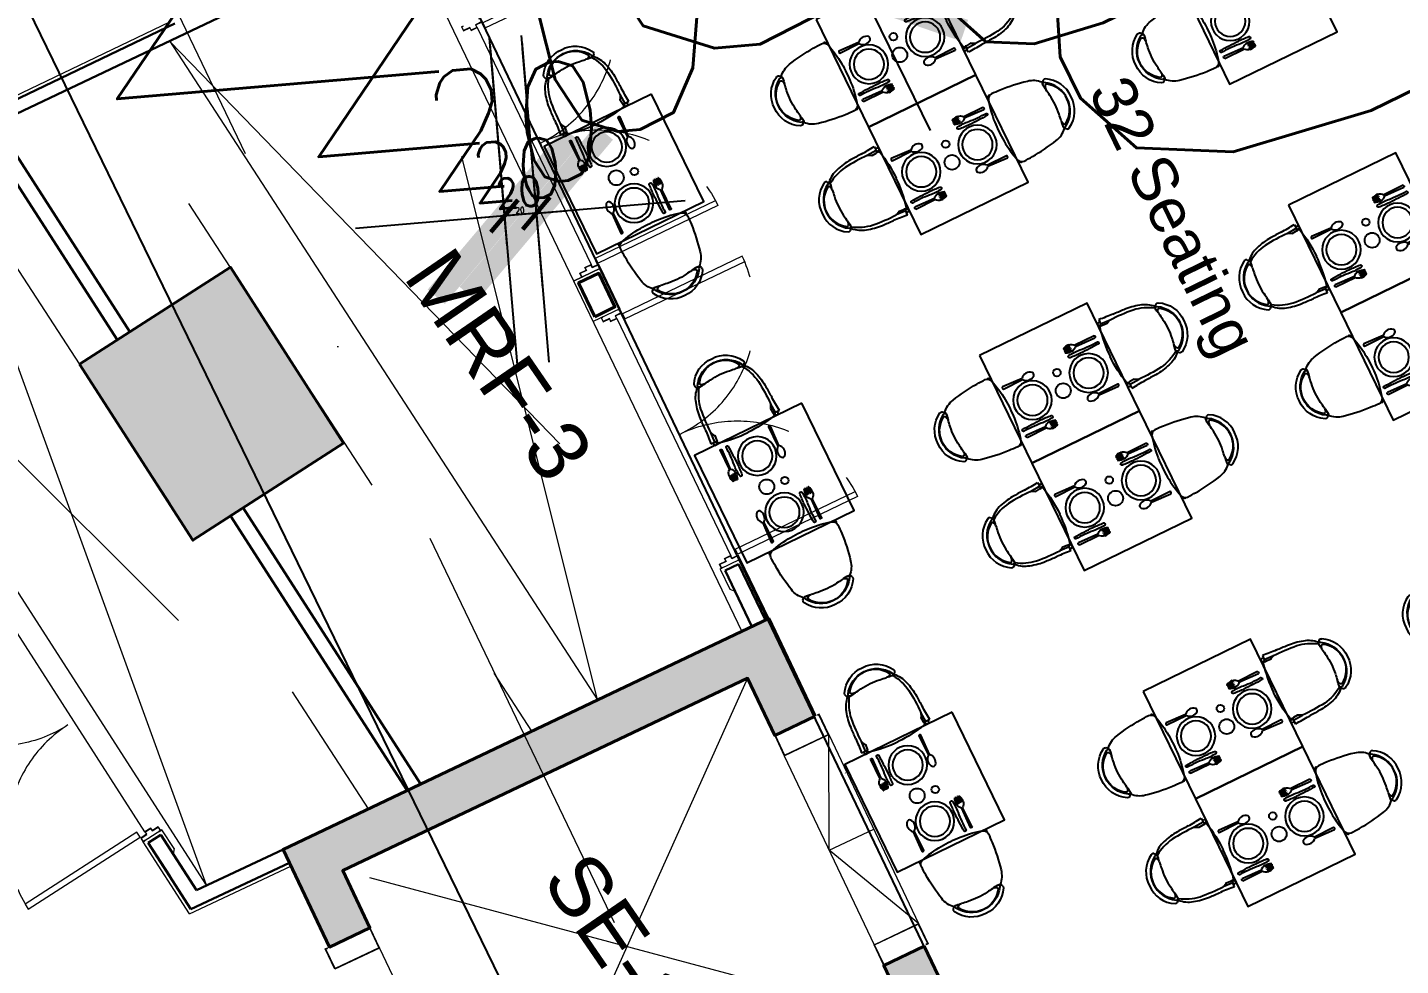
# Model space of a CAD drawing. Header units: millimetres. Extents: x 32582 to 41721, y -247935 to -234947.
# Drawn here: x 34113 to 35033, y -238304 to -237676 of the extents above; entities that cross this region are included whole.
import ezdxf

# ---------------------------------------------------------------- set-up
doc = ezdxf.new("R2010")
doc.units = ezdxf.units.MM
doc.header["$LTSCALE"] = 300
doc.header["$MEASUREMENT"] = 0
for name, pattern in [('DASHDOT', [1, 0.5, -0.25, 0, -0.25]), ('DGN Style 2', [4.165224, 2.499135, -1.66609]), ('DGN Style 4', [1.902655, 0.950733, -0.475367, 0.001188, -0.475367]), ('TDME_FASHION_L3$0$DGN Style 2', [4.165224, 2.499135, -1.66609]), ('TDME_Fave_Core_L3$0$DGN Style 2', [4.165224, 2.499135, -1.66609])]:
    doc.linetypes.add(name, pattern=pattern)
for name, color, linetype, lineweight in [('A-_FNSH----_H-', 8, 'Continuous', 0), ('G-GRID_A', 1, 'DGN Style 4', 0), ('MINORTEXT', 1, 'Continuous', 13), ('STRUCTURES', 3, 'DGN Style 2', 0), ('TDME_FASHION_L3$0$A-_CONC----_E-', 3, 'Continuous', 40), ('TDME_FASHION_L3$0$A-_DOOR----_E-', 1, 'Continuous', 13), ('TDME_FASHION_L3$0$A-_FLORPATT_E-', 8, 'Continuous', 13), ('TDME_FASHION_L3$0$A-_FNSH----_E-', 7, 'Continuous', 13), ('TDME_FASHION_L3$0$A-_WALL----_E-', 1, 'Continuous', 30), ('TDME_Fave_column_L3$0$A-_CONC----_E-', 3, 'Continuous', 40), ('TDME_Fave_Core_L3$0$A-_FLORPATT_E-', 8, 'Continuous', 13), ('TDME_Fave_Core_L3$0$A-_MTAL----_E-', 8, 'Continuous', 13), ('TDME_Fave_Core_L3$0$A-_SLABOPEN_E-', 8, 'TDME_Fave_Core_L3$0$DGN Style 2', 0)]:
    doc.layers.add(name, color=color, linetype=linetype, lineweight=lineweight)
for name, color, linetype in [('I-FURNITURE', 2, 'Continuous'), ('I-TXTDIM-GRID', 1, 'Continuous'), ('I-TXTDIM-GRID @ 1 (1)', 1, 'Continuous'), ('I-TXTDIM-GRID @ 1 (2)', 1, 'Continuous'), ('I-TXTDIM-GRID @ 10', 1, 'Continuous'), ('I-TXTDIM-GRID @ 100', 1, 'Continuous'), ('I-TXTDIM-GRID @ 20', 1, 'Continuous'), ('I-TXTDIM-GRID @ 5', 1, 'Continuous'), ('I-TXTDIM-GRID @ 50', 1, 'Continuous'), ('Szechuan Plan final plan$0$I-FURN', 1, 'Continuous')]:
    doc.layers.add(name, color=color, linetype=linetype)
doc.styles.add('HDI-ROMANS', font='romans.shx', dxfattribs={"width": 0.9})
doc.styles.add('MINORTEXT', font='arial.ttf', dxfattribs={"height": 0.36})
doc.dimstyles.new('HDI-DIM', dxfattribs={"dimscale": 100, "dimtxt": 2, "dimasz": 1, "dimexe": 1, "dimexo": 1, "dimgap": 1, "dimtad": 1, "dimdec": 0, "dimrnd": 5, "dimzin": 0, "dimdsep": 46, "dimtxsty": 'HDI-ROMANS', "dimblk": 'ARCHTICK', "dimcen": 1, "dimdle": 1, "dimclrd": 256, "dimclre": 256, "dimclrt": 7, "dimadec": 0, "dimazin": 0, "dimtfac": 1, "dimtdec": 0, "dimtix": 1, "dimtmove": 2, "dimatfit": 3, "dimfxl": 1, "dimtolj": 1, "dimtzin": 0, "dimlwd": -1, "dimlwe": -1, "dimarcsym": 0})
pattern_1 = [(53.5583798532953, (-7349497.384687, -283278450.576824), (-0.01005578150568927, 0.00742504264700464), [])]

# ---------------------------------------------------------------- blocks, each defined once
blk = doc.blocks.new('TDME_FASHION_L3$0$Doors_MR')
at = {"layer": 'TDME_FASHION_L3$0$A-_DOOR----_E-', "extrusion": (-3.1999e-12, -2.0425e-12, -1)}
for p, q in [((0, 0), (30, 0)), ((0, -12), (0, 0)), ((0, 0), (0, 0)), ((30, 0), (30, -47)), ((1860, 0), (1830, 0)), ((1830, 0), (1830, -47)), ((1860, -12), (1860, 0)), ((1860, 0), (1860, 0)), ((2, -12), (0, -12)), ((28, -2), (1.9, -2)), ((1.9, -2), (2, -2)), ((2, -2), (2, -12)), ((28, -49), (28, -2)), ((48, -49), (28, -49)), ((28, -138), (28, -91)), ((28, -91), (48, -91)), ((30, -47), (50, -47)), ((48, -91), (48, -49)), ((50, -47), (50, -93)), ((1830, -47), (1810, -47)), ((1810, -47), (1810, -93)), ((1812, -91), (1812, -49)), ((1812, -49), (1832, -49)), ((1832, -91), (1812, -91)), ((1832, -49), (1832, -2)), ((1832, -2), (1858.1, -2)), ((1832, -138), (1832, -91)), ((1858.1, -2), (1858, -2)), ((1858, -2), (1858, -12)), ((1858, -12), (1860, -12)), ((0, -140), (0, -128)), ((0, -128), (2, -128)), ((30, -140), (0, -140)), ((2, -138), (1.9, -138)), ((1.9, -138), (28, -138)), ((2, -128), (2, -138)), ((50, -93), (30, -93)), ((30, -93), (30, -140)), ((1810, -93), (1830, -93)), ((1830, -93), (1830, -140)), ((1830, -140), (1860, -140)), ((1858.1, -138), (1832, -138)), ((1860, -128), (1858, -128)), ((1858, -128), (1858, -138)), ((1858, -138), (1858.1, -138)), ((1860, -140), (1860, -128))]:
    blk.add_line(p, q, dxfattribs=at)
at = {"layer": 'TDME_FASHION_L3$0$A-_DOOR----_E-'}
for p, q in [((38, -1030, 0), (37.9, -140, 0)), ((37.9, -140, 0), (75.9, -140, 0)), ((75.9, -140, 0), (76, -1030, 0)), ((1784.1, -140, 0), (1784, -1030, 0)), ((1822.1, -140, 0), (1784.1, -140, 0)), ((1822, -1030, 0), (1822.1, -140, 0)), ((76, -1030, 0), (38, -1030, 0)), ((1784, -1030, 0), (1822, -1030, 0))]:
    blk.add_line(p, q, dxfattribs=at)
at = {"layer": 'TDME_FASHION_L3$0$A-_DOOR----_E-', "linetype": 'TDME_FASHION_L3$0$DGN Style 2', "extrusion": (3.19986e-12, -2.04249e-12, -1)}
blk.add_ellipse((28, -138), major_axis=(885.8, -172.2, 0), ratio=0.988071, start_param=6.091196, end_param=7.653103, dxfattribs=at)
at = {"layer": 'TDME_FASHION_L3$0$A-_DOOR----_E-', "linetype": 'TDME_FASHION_L3$0$DGN Style 2'}
blk.add_ellipse((1832, -138), major_axis=(-885.8, -172.2, 0), ratio=0.988071, start_param=6.091196, end_param=7.653103, dxfattribs=at)
blk = doc.blocks.new('_ArchTick')
at = {"color": 0, "linetype": 'ByBlock', "const_width": 0.15}
blk.add_lwpolyline([(-0.5, -0.5), (0.5, 0.5)], dxfattribs=at)
blk = doc.blocks.new('*D225')
at = {"layer": 'Defpoints', "color": 0, "transparency": 16777216}
for p in [(34422.48, -237682.3, -0.01), (34443.82, -237680.48, -0.01), (34432.67, -237802.31)]:
    blk.add_point(p, dxfattribs=at)
at = {"layer": 'I-TXTDIM-GRID', "linetype": 'DASHDOT', "transparency": 16777216}
for p, q in [((34426.71, -237732.12), (34436.9, -237852.13)), ((34448.05, -237730.3), (34458.24, -237850.32))]:
    blk.add_line(p, q, dxfattribs=at)
at = {"layer": 'I-TXTDIM-GRID', "transparency": 16777216}
for p, q in [((34454.01, -237800.49), (34503.83, -237796.26)), ((34432.67, -237802.31), (34382.85, -237806.54)), ((34454.01, -237800.49), (34432.67, -237802.31))]:
    blk.add_line(p, q, dxfattribs=at)
at = {"layer": 'I-TXTDIM-GRID', "transparency": 16777216, "xscale": 50, "yscale": 50, "zscale": 50}
for p, rotation in [((34454.01, -237800.49), 184.852746064015), ((34432.67, -237802.31), 4.852746064015021)]:
    blk.add_blockref('_ArchTick', p, dxfattribs=dict(at, rotation=rotation))
at = {"layer": 'I-TXTDIM-GRID', "color": 7, "transparency": 16777216, "insert": (34430.65, -237651.94), "char_height": 200, "attachment_point": 5, "rotation": 4.85275, "style": 'HDI-ROMANS'}
blk.add_mtext('\\A1;20', dxfattribs=at)
blk = doc.blocks.new('*D226')
at = {"layer": 'Defpoints', "color": 0, "transparency": 16777216}
for p in [(34422.48, -237682.3, -0.01), (34443.82, -237680.48, -0.01), (34432.67, -237802.31)]:
    blk.add_point(p, dxfattribs=at)
at = {"layer": 'I-TXTDIM-GRID', "linetype": 'DASHDOT', "transparency": 16777216}
for p, q in [((34452.28, -237780.13), (34462.47, -237900.14)), ((34430.94, -237781.94), (34441.13, -237901.95))]:
    blk.add_line(p, q, dxfattribs=at)
at = {"layer": 'I-TXTDIM-GRID', "transparency": 16777216}
for p, q in [((34454.01, -237800.49), (34553.65, -237792.04)), ((34432.67, -237802.31), (34333.03, -237810.77)), ((34454.01, -237800.49), (34432.67, -237802.31))]:
    blk.add_line(p, q, dxfattribs=at)
at = {"layer": 'I-TXTDIM-GRID', "transparency": 16777216, "xscale": 100, "yscale": 100, "zscale": 100}
for p, rotation in [((34432.67, -237802.31), 4.852746064015021), ((34454.01, -237800.49), 184.852746064015)]:
    blk.add_blockref('_ArchTick', p, dxfattribs=dict(at, rotation=rotation))
at = {"layer": 'I-TXTDIM-GRID', "color": 7, "transparency": 16777216, "insert": (34417.96, -237502.48), "char_height": 400, "attachment_point": 5, "rotation": 4.85275, "style": 'HDI-ROMANS'}
blk.add_mtext('\\A1;20', dxfattribs=at)
blk = doc.blocks.new('*D227')
at = {"layer": 'Defpoints', "color": 0, "transparency": 16777216}
for p in [(34422.48, -237682.3, -0.01), (34443.82, -237680.48, -0.01), (34432.67, -237802.31)]:
    blk.add_point(p, dxfattribs=at)
at = {"layer": 'I-TXTDIM-GRID', "linetype": 'DASHDOT', "transparency": 16777216}
for p, q in [((34424.17, -237702.22), (34434.36, -237822.23)), ((34445.51, -237700.41), (34455.7, -237820.42))]:
    blk.add_line(p, q, dxfattribs=at)
at = {"layer": 'I-TXTDIM-GRID', "transparency": 16777216}
for p, q in [((34432.67, -237802.31), (34412.74, -237804)), ((34454.01, -237800.49), (34432.67, -237802.31)), ((34454.01, -237800.49), (34473.94, -237798.8))]:
    blk.add_line(p, q, dxfattribs=at)
at = {"layer": 'I-TXTDIM-GRID', "transparency": 16777216, "xscale": 20, "yscale": 20, "zscale": 20}
for p, rotation in [((34454.01, -237800.49), 184.852746064015), ((34432.67, -237802.31), 4.852746064015021)]:
    blk.add_blockref('_ArchTick', p, dxfattribs=dict(at, rotation=rotation))
at = {"layer": 'I-TXTDIM-GRID', "color": 7, "transparency": 16777216, "insert": (34438.26, -237741.62), "char_height": 80, "attachment_point": 5, "rotation": 4.85275, "style": 'HDI-ROMANS'}
blk.add_mtext('\\A1;20', dxfattribs=at)
blk = doc.blocks.new('*D228')
at = {"layer": 'Defpoints', "color": 0, "transparency": 16777216}
for p in [(34422.48, -237682.3, -0.01), (34443.82, -237680.48, -0.01), (34432.67, -237802.31)]:
    blk.add_point(p, dxfattribs=at)
at = {"layer": 'I-TXTDIM-GRID', "linetype": 'DASHDOT', "transparency": 16777216}
for p, q in [((34422.56, -237683.29), (34432.75, -237803.3)), ((34443.91, -237681.48), (34454.1, -237801.49))]:
    blk.add_line(p, q, dxfattribs=at)
at = {"layer": 'I-TXTDIM-GRID', "transparency": 16777216}
blk.add_line((34455.01, -237800.41), (34431.67, -237802.39), dxfattribs=at)
for p, rotation in [((34432.67, -237802.31), 184.852746064015), ((34454.01, -237800.49), 4.852746064015019)]:
    blk.add_blockref('_ArchTick', p, dxfattribs=dict(at, rotation=rotation))
at = {"layer": 'I-TXTDIM-GRID', "color": 7, "transparency": 16777216, "insert": (34443.09, -237798.41), "char_height": 4, "attachment_point": 5, "rotation": 4.85275, "style": 'HDI-ROMANS'}
blk.add_mtext('\\A1;20', dxfattribs=at)
blk = doc.blocks.new('*D229')
at = {"layer": 'Defpoints', "color": 0, "transparency": 16777216}
for p in [(34422.48, -237682.3, -0.01), (34443.82, -237680.48, -0.01), (34432.67, -237802.31)]:
    blk.add_point(p, dxfattribs=at)
at = {"layer": 'I-TXTDIM-GRID', "linetype": 'DASHDOT', "transparency": 16777216}
for p, q in [((34423.33, -237692.26), (34433.51, -237812.27)), ((34444.67, -237690.45), (34454.86, -237810.46))]:
    blk.add_line(p, q, dxfattribs=at)
at = {"layer": 'I-TXTDIM-GRID', "transparency": 16777216}
for p, q in [((34432.67, -237802.31), (34422.7, -237803.15)), ((34454.01, -237800.49), (34432.67, -237802.31)), ((34454.01, -237800.49), (34463.98, -237799.65))]:
    blk.add_line(p, q, dxfattribs=at)
at = {"layer": 'I-TXTDIM-GRID', "transparency": 16777216, "xscale": 10, "yscale": 10, "zscale": 10}
for p, rotation in [((34432.67, -237802.31), 4.852746064015021), ((34454.01, -237800.49), 184.852746064015)]:
    blk.add_blockref('_ArchTick', p, dxfattribs=dict(at, rotation=rotation))
at = {"layer": 'I-TXTDIM-GRID', "color": 7, "transparency": 16777216, "insert": (34440.8, -237771.51), "char_height": 40, "attachment_point": 5, "rotation": 4.85275, "style": 'HDI-ROMANS'}
blk.add_mtext('\\A1;20', dxfattribs=at)
blk = doc.blocks.new('*D230')
at = {"layer": 'Defpoints', "color": 0, "transparency": 16777216}
for p in [(34422.48, -237682.3, -0.01), (34443.82, -237680.48, -0.01), (34432.67, -237802.31)]:
    blk.add_point(p, dxfattribs=at)
at = {"layer": 'I-TXTDIM-GRID', "linetype": 'DASHDOT', "transparency": 16777216}
for p, q in [((34422.9, -237687.28), (34433.09, -237807.29)), ((34444.25, -237685.47), (34454.43, -237805.48))]:
    blk.add_line(p, q, dxfattribs=at)
at = {"layer": 'I-TXTDIM-GRID', "transparency": 16777216}
for p, q in [((34432.67, -237802.31), (34427.69, -237802.73)), ((34454.01, -237800.49), (34432.67, -237802.31)), ((34454.01, -237800.49), (34458.99, -237800.07))]:
    blk.add_line(p, q, dxfattribs=at)
at = {"layer": 'I-TXTDIM-GRID', "transparency": 16777216, "xscale": 5, "yscale": 5, "zscale": 5}
for p, rotation in [((34454.01, -237800.49), 184.852746064015), ((34432.67, -237802.31), 4.852746064015021)]:
    blk.add_blockref('_ArchTick', p, dxfattribs=dict(at, rotation=rotation))
at = {"layer": 'I-TXTDIM-GRID', "color": 7, "transparency": 16777216, "insert": (34442.07, -237786.45), "char_height": 20, "attachment_point": 5, "rotation": 4.85275, "style": 'HDI-ROMANS'}
blk.add_mtext('\\A1;20', dxfattribs=at)
blk = doc.blocks.new('*D231')
at = {"layer": 'Defpoints', "color": 0, "transparency": 16777216}
for p in [(34422.48, -237682.3, -0.01), (34443.82, -237680.48, -0.01), (34432.67, -237802.31)]:
    blk.add_point(p, dxfattribs=at)
at = {"layer": 'I-TXTDIM-GRID', "linetype": 'DASHDOT', "transparency": 16777216}
for p, q in [((34422.56, -237683.29), (34432.75, -237803.3)), ((34443.91, -237681.48), (34454.1, -237801.49))]:
    blk.add_line(p, q, dxfattribs=at)
at = {"layer": 'I-TXTDIM-GRID', "transparency": 16777216}
blk.add_line((34455.01, -237800.41), (34431.67, -237802.39), dxfattribs=at)
for p, rotation in [((34432.67, -237802.31), 184.852746064015), ((34454.01, -237800.49), 4.852746064015019)]:
    blk.add_blockref('_ArchTick', p, dxfattribs=dict(at, rotation=rotation))
at = {"layer": 'I-TXTDIM-GRID', "color": 7, "transparency": 16777216, "insert": (34443.09, -237798.41), "char_height": 4, "attachment_point": 5, "rotation": 4.85275, "style": 'HDI-ROMANS'}
blk.add_mtext('\\A1;20', dxfattribs=at)
blk = doc.blocks.new('Szechuan Plan final plan$0$A$C6E7559BB')
at = {"layer": 'Szechuan Plan final plan$0$I-FURN'}
for p, q in [((-248, 42), (-241, 42)), ((-244, 91), (-242, 91)), ((-237, 91), (-235, 91)), ((-235, 42), (-230, 42)), ((-231, -158), (-230, 1)), ((-228, 91), (-225, 91)), ((-223, 42), (-218, 42)), ((-221, 1), (-215, -157)), ((-219, 91), (-216, 91)), ((-212, 42), (-206, 42)), ((-211, 91), (-209, 91))]:
    blk.add_line(p, q, dxfattribs=at)
for points in [[(-254, 42, -0.127139), (-244, 91, -5.704288)], [(-242, 91, 0.108023), (-248, 42, 0.108023)], [(-241, 42, -0.087751), (-237, 91)], [(-235, 42, -0.082168), (-235, 91)], [(-228, 91, 0.020221), (-230, 42, 0.036122)], [(-225, 91, -0.020221), (-223, 42, -0.036122)], [(-218, 42, 0.082168), (-219, 91)], [(-212, 42, 0.087751), (-216, 91)], [(-211, 91, -0.108023), (-206, 42, -0.108023)], [(-199, 42, 0.127139), (-209, 91, 5.704288)], [(-163, -163, 0.01574), (-159, -10, 0.021051), (-163, 74, 0.836419), (-182, 76, 0.057149), (-183, -17, -0.037914), (-180, -161, 0.573135), (-163, -163, -0.221551)]]:
    blk.add_lwpolyline(points, format="xyb", dxfattribs=at)
blk.add_lwpolyline([(178, -163, -0.278334), (169, -158), (171, 1, -0.425938), (159, 88, -0.191265), (173, 93, -0.191265), (186, 89, -0.425938), (179, 1), (186, -157, -0.278334)], format="xyb", close=True, dxfattribs=at)
for radius in [144, 113]:
    blk.add_circle((0, 0), radius, dxfattribs=at)
for centre, radius, start, end in [((-193, 50), 61.5, 187.3736, 233.5156), ((-260, 48), 61.5, 309.3546, 354.2009), ((-223, -153), 9.45, 210.1825, 272.3973), ((-223, -153), 9.45, 270.4729, 332.6877)]:
    blk.add_arc(centre, radius, start, end, dxfattribs=at)
blk = doc.blocks.new('*D233')
at = {"layer": 'Defpoints', "color": 0, "transparency": 16777216}
for p in [(34634.39, -237574.2), (34601.92, -237590.01, 0), (34641.33, -237670.93, 0)]:
    blk.add_point(p, dxfattribs=at)
at = {"layer": 'I-TXTDIM-GRID', "transparency": 16777216}
for p, q in [((34634.39, -237574.2), (34612.5, -237529.25)), ((34673.8, -237655.12), (34634.39, -237574.2)), ((34673.8, -237655.12), (34695.69, -237700.07))]:
    blk.add_line(p, q, dxfattribs=at)
at = {"layer": 'I-TXTDIM-GRID', "linetype": 'DASHDOT', "transparency": 16777216}
for p, q in [((34646.88, -237568.12), (34679.34, -237552.31)), ((34686.28, -237649.04), (34718.75, -237633.23))]:
    blk.add_line(p, q, dxfattribs=at)
at = {"layer": 'I-TXTDIM-GRID', "transparency": 16777216, "xscale": 50, "yscale": 50, "zscale": 50}
for p, rotation in [((34634.39, -237574.2), 295.9660409952203), ((34673.8, -237655.12), 115.9660409952203)]:
    blk.add_blockref('_ArchTick', p, dxfattribs=dict(at, rotation=rotation))
at = {"layer": 'I-TXTDIM-GRID', "color": 7, "transparency": 16777216, "insert": (34788.95, -237548.98), "char_height": 200, "attachment_point": 5, "rotation": 295.96604, "style": 'HDI-ROMANS'}
blk.add_mtext('\\A1;90', dxfattribs=at)
blk = doc.blocks.new('*D234')
at = {"layer": 'Defpoints', "color": 0, "transparency": 16777216}
for p in [(34634.39, -237574.2), (34601.92, -237590.01, 0), (34641.33, -237670.93, 0)]:
    blk.add_point(p, dxfattribs=at)
at = {"layer": 'I-TXTDIM-GRID', "transparency": 16777216}
for p, q in [((34634.39, -237574.2), (34590.61, -237484.3)), ((34673.8, -237655.12), (34634.39, -237574.2)), ((34673.8, -237655.12), (34717.58, -237745.02))]:
    blk.add_line(p, q, dxfattribs=at)
at = {"layer": 'I-TXTDIM-GRID', "linetype": 'DASHDOT', "transparency": 16777216}
for p, q in [((34691.83, -237546.23), (34724.3, -237530.42)), ((34731.24, -237627.15), (34763.7, -237611.33))]:
    blk.add_line(p, q, dxfattribs=at)
at = {"layer": 'I-TXTDIM-GRID', "transparency": 16777216, "xscale": 100, "yscale": 100, "zscale": 100}
for p, rotation in [((34634.39, -237574.2), 295.9660409952203), ((34673.8, -237655.12), 115.9660409952203)]:
    blk.add_blockref('_ArchTick', p, dxfattribs=dict(at, rotation=rotation))
at = {"layer": 'I-TXTDIM-GRID', "color": 7, "transparency": 16777216, "insert": (34923.81, -237483.31), "char_height": 400, "attachment_point": 5, "rotation": 295.96604, "style": 'HDI-ROMANS'}
blk.add_mtext('\\A1;90', dxfattribs=at)
blk = doc.blocks.new('A$C2F5B72BF')
at = {"layer": 'I-FURNITURE', "color": 1}
for p, q in [((120.5, 432, 4935.8), (131.8, 422.8, 4935.8)), ((120.5, 68.3, 4935.8), (131.8, 77.5, 4935.8))]:
    blk.add_line(p, q, dxfattribs=at)
at = {"layer": 'I-FURNITURE', "color": 1, "elevation": 4935.8}
for points in [[(488, 495.6), (493.8, 500.3), (504.7, 489.7), (500.9, 484.9)], [(488, 4.6), (493.8, 0), (504.7, 10.6), (500.9, 15.4)]]:
    blk.add_lwpolyline(points, dxfattribs=at)
at = {"layer": 'I-FURNITURE', "color": 1}
for centre, radius, start, end in [((248.8, 317.9, 4935.8), 155.7, 101.28928, 138.19778), ((498.8, -827.1, 4935.8), 1327.7, 93.9233, 102.19866), ((581.4, -2895.6, 4935.8), 3397.5, 91.8502, 92.92605), ((469.6, 460.7, 4935.8), 39.5, 23.23525, 86.91161), ((-190.4, 269.3, 4935.8), 726.4, 4.08371, 16.54994), ((199.7, 257.9, 4935.8), 199.8, 119.20525, 182.23339), ((219.6, 251.8, 4935.8), 190.8, 121.57307, 180.48651), ((203.1, 251, 4935.8), 172.1, 122.45066, 180.27992), ((111, 414.5, 4935.8), 19.9, 61.59678, 116.35963), ((115.5, 387.3, 4935.8), 10.1, 43.36483, 118.09788), ((125.7, 406.2, 4935.8), 10.1, 3.3248, 126.10484), ((91.7, 371, 4935.8), 38.9, 353.23232, 36.79243), ((-34.7, 409.1, 4935.8), 170.4, 345.48786, 359.20686), ((118.4, 410.3, 4935.8), 18.3, 357.43714, 42.98217), ((-13, 413, 4935.8), 149.6, 349.23081, 358.65616), ((732.4, 241, 4935.8), 613.7, 172.571, 179.14929), ((3201.5, -84, 4935.8), 3104, 171.65752, 172.51548), ((-353.8, 256.9, 4935.8), 890.3, 359.56412, 4.13251), ((199.7, 242.4, 4935.8), 199.8, 177.76661, 240.79475), ((219.6, 248.5, 4935.8), 190.8, 179.51349, 238.42693), ((203.1, 249.3, 4935.8), 172.1, 179.72008, 237.54934), ((732.4, 259.3, 4935.8), 613.7, 180.85071, 187.429), ((-353.8, 243.4, 4935.8), 890.3, 355.86749, 0.43588), ((115.5, 113, 4935.8), 10.1, 241.90212, 316.63517), ((125.7, 94.1, 4935.8), 10.1, 233.89516, 356.6752), ((91.7, 129.3, 4935.8), 38.9, 323.20757, 6.76768), ((3201.5, 584.2, 4935.8), 3104, 187.48452, 188.34248), ((-34.7, 91.2, 4935.8), 170.4, 0.79314, 14.51214), ((-13, 87.3, 4935.8), 149.6, 1.34384, 10.76919), ((-190.4, 230.9, 4935.8), 726.4, 343.45006, 355.91629), ((111, 85.8, 4935.8), 19.9, 243.64037, 298.40322), ((118.4, 90, 4935.8), 18.3, 317.01783, 2.56286), ((248.8, 182.4, 4935.8), 155.7, 221.80222, 258.71072), ((498.8, 1327.4, 4935.8), 1327.7, 257.80134, 266.0767), ((581.4, 3395.9, 4935.8), 3397.5, 267.07395, 268.1498), ((469.6, 39.6, 4935.8), 39.5, 273.08839, 336.76475)]:
    blk.add_arc(centre, radius, start, end, dxfattribs=at)
blk = doc.blocks.new('A$C2D581D8F')
at = {"layer": 'I-FURNITURE', "color": 1}
for p, q in [((429.3, 436.9, 4935.8), (418, 427.6, 4935.8)), ((429.3, 73.1, 4935.8), (418, 82.3, 4935.8))]:
    blk.add_line(p, q, dxfattribs=at)
at = {"layer": 'I-FURNITURE', "color": 1, "elevation": 4935.8}
for points in [[(39, 466.4), (30.9, 466.2, 0.340335), (23.4, 460.6, 0.05597), (0, 255, -0.183171)], [(39, 43.6), (30.9, 43.7, -0.340335), (23.4, 49.4, -0.05597), (0, 255, 0.183171)]]:
    blk.add_lwpolyline(points, format="xyb", dxfattribs=at)
for points in [[(40, 495.2), (19, 491.4), (19, 475.8), (39, 469.8)], [(108, 476.3), (81, 464.6), (78.3, 461.7), (46.6, 464.6), (38.9, 464.7), (39.1, 480.4)], [(40.8, 510), (39.1, 480.4), (108, 476.3)], [(40, 14.8), (19, 18.6), (19, 34.2), (39, 40.2)], [(108, 33.7), (81, 45.4), (78.3, 48.3), (46.6, 45.4), (38.9, 45.3), (39.1, 29.6)], [(40.8, 0), (39.1, 29.6), (108, 33.7)]]:
    blk.add_lwpolyline(points, dxfattribs=at)
at = {"layer": 'I-FURNITURE', "color": 1}
for centre, radius, start, end in [((177.1, 1637.7, 4935.8), 1135.9, 263.11079, 268.22174), ((133.1, -864, 4935.8), 1340.5, 83.83914, 91.07298), ((-46.8, -4073.8, 4935.8), 4580, 86.63522, 87.63992), ((199.3, 60.4, 4935.8), 438.5, 72.45575, 87.03283), ((225.4, 135.7, 4935.8), 337, 56.14379, 81.20529), ((279.1, 295.6, 4935.8), 190.3, 43.48986, 73.9963), ((431.4, 415.2, 4935.8), 18.3, 137.01783, 182.56286), ((562.7, 417.9, 4935.8), 149.6, 181.34384, 190.76919), ((424.1, 411, 4935.8), 10.1, 53.89516, 176.6752), ((584.5, 414, 4935.8), 170.4, 180.79314, 194.51214), ((458.1, 375.8, 4935.8), 38.9, 143.20757, 186.76768), ((-2651.7, -79.1, 4935.8), 3104, 7.48452, 8.34248), ((434.3, 392.2, 4935.8), 10.1, 61.90212, 136.63517), ((438.8, 419.3, 4935.8), 19.9, 63.64037, 118.40322), ((330.2, 256.6, 4935.8), 190.8, 359.51349, 58.42693), ((346.7, 255.8, 4935.8), 172.1, 359.72008, 57.54934), ((350.1, 262.8, 4935.8), 199.8, 357.76661, 60.79475), ((-182.6, 245.9, 4935.8), 613.7, 0.85071, 7.429), ((-2651.7, 589.1, 4935.8), 3104, 351.65752, 352.51548), ((-182.6, 264.1, 4935.8), 613.7, 352.571, 359.14929), ((330.2, 253.4, 4935.8), 190.8, 301.57307, 0.48651), ((346.7, 254.2, 4935.8), 172.1, 302.45066, 0.27992), ((350.1, 247.2, 4935.8), 199.8, 299.20525, 2.23339), ((225.4, 374.2, 4935.8), 337, 278.79471, 303.85621), ((562.7, 92.1, 4935.8), 149.6, 169.23081, 178.65616), ((431.4, 94.8, 4935.8), 18.3, 177.43714, 222.98217), ((584.5, 96, 4935.8), 170.4, 165.48786, 179.20686), ((424.1, 99, 4935.8), 10.1, 183.3248, 306.10484), ((458.1, 134.1, 4935.8), 38.9, 173.23232, 216.79243), ((434.3, 117.8, 4935.8), 10.1, 223.36483, 298.09788), ((177.1, -1127.7, 4935.8), 1135.9, 91.77826, 96.88921), ((133.1, 1374, 4935.8), 1340.5, 268.92702, 276.16086), ((-46.8, 4583.8, 4935.8), 4580, 272.36008, 273.36478), ((199.3, 449.6, 4935.8), 438.5, 272.96717, 287.54425), ((279.1, 214.4, 4935.8), 190.3, 286.0037, 316.51014), ((438.8, 90.7, 4935.8), 19.9, 241.59678, 296.35963)]:
    blk.add_arc(centre, radius, start, end, dxfattribs=at)
blk = doc.blocks.new('*U272')
at = {"layer": 'I-TXTDIM-GRID @ 1 (1)'}
dim = blk.add_aligned_dim(p1=(34443.82, -237680.48, -0.01), p2=(34422.48, -237682.3, -0.01), distance=120.44, dimstyle='HDI-DIM', override={"dimscale": 1, "dimtxt": 4, "dimtix": 1, "dimtofl": 1, "dimtmove": 2, "dimatfit": 3}, dxfattribs=at)
dim.commit()
dim.dimension.update_dxf_attribs({"geometry": '*D228', "text_midpoint": (34443.09, -237798.41)})
at = {"layer": 'I-TXTDIM-GRID @ 1 (2)'}
dim = blk.add_aligned_dim(p1=(34443.82, -237680.48, -0.01), p2=(34422.48, -237682.3, -0.01), distance=120.44, dimstyle='HDI-DIM', override={"dimscale": 1, "dimtxt": 4, "dimtix": 1, "dimtofl": 1, "dimtmove": 2, "dimatfit": 3}, dxfattribs=at)
dim.commit()
dim.dimension.update_dxf_attribs({"geometry": '*D231', "text_midpoint": (34443.09, -237798.41)})
at = {"layer": 'I-TXTDIM-GRID @ 10'}
dim = blk.add_aligned_dim(p1=(34443.82, -237680.48, -0.01), p2=(34422.48, -237682.3, -0.01), distance=120.44, dimstyle='HDI-DIM', override={"dimscale": 10, "dimtxt": 4, "dimtix": 1, "dimtofl": 1, "dimtmove": 2, "dimatfit": 3}, dxfattribs=at)
dim.commit()
dim.dimension.update_dxf_attribs({"geometry": '*D229', "text_midpoint": (34440.8, -237771.51)})
at = {"layer": 'I-TXTDIM-GRID @ 100'}
dim = blk.add_aligned_dim(p1=(34443.82, -237680.48, -0.01), p2=(34422.48, -237682.3, -0.01), distance=120.44, dimstyle='HDI-DIM', override={"dimscale": 100, "dimtxt": 4, "dimtix": 1, "dimtofl": 1, "dimtmove": 2, "dimatfit": 3}, dxfattribs=at)
dim.commit()
dim.dimension.update_dxf_attribs({"geometry": '*D226', "text_midpoint": (34417.96, -237502.48)})
at = {"layer": 'I-TXTDIM-GRID @ 20'}
dim = blk.add_aligned_dim(p1=(34443.82, -237680.48, -0.01), p2=(34422.48, -237682.3, -0.01), distance=120.44, dimstyle='HDI-DIM', override={"dimscale": 20, "dimtxt": 4, "dimtix": 1, "dimtofl": 1, "dimtmove": 2, "dimatfit": 3}, dxfattribs=at)
dim.commit()
dim.dimension.update_dxf_attribs({"geometry": '*D227', "text_midpoint": (34438.26, -237741.62)})
at = {"layer": 'I-TXTDIM-GRID @ 5'}
dim = blk.add_aligned_dim(p1=(34443.82, -237680.48, -0.01), p2=(34422.48, -237682.3, -0.01), distance=120.44, dimstyle='HDI-DIM', override={"dimscale": 5, "dimtxt": 4, "dimtix": 1, "dimtofl": 1, "dimtmove": 2, "dimatfit": 3}, dxfattribs=at)
dim.commit()
dim.dimension.update_dxf_attribs({"geometry": '*D230', "text_midpoint": (34442.07, -237786.45)})
at = {"layer": 'I-TXTDIM-GRID @ 50'}
dim = blk.add_aligned_dim(p1=(34443.82, -237680.48, -0.01), p2=(34422.48, -237682.3, -0.01), distance=120.44, dimstyle='HDI-DIM', override={"dimscale": 50, "dimtxt": 4, "dimtix": 1, "dimtofl": 1, "dimtmove": 2, "dimatfit": 3}, dxfattribs=at)
dim.commit()
dim.dimension.update_dxf_attribs({"geometry": '*D225', "text_midpoint": (34430.65, -237651.94)})
blk = doc.blocks.new('*U273')
at = {"layer": 'I-TXTDIM-GRID @ 100'}
dim = blk.add_linear_dim(base=(34634.39, -237574.2), p1=(34641.33, -237670.93, 0), p2=(34601.92, -237590.01, 0), angle=295.96604, dimstyle='HDI-DIM', override={"dimscale": 100, "dimtxt": 4, "dimtix": 1, "dimtofl": 1, "dimtmove": 2, "dimatfit": 3}, dxfattribs=at)
dim.commit()
dim.dimension.update_dxf_attribs({"geometry": '*D234', "text_midpoint": (34923.81, -237483.31)})
at = {"layer": 'I-TXTDIM-GRID @ 50'}
dim = blk.add_linear_dim(base=(34634.39, -237574.2), p1=(34641.33, -237670.93, 0), p2=(34601.92, -237590.01, 0), angle=295.96604, dimstyle='HDI-DIM', override={"dimscale": 50, "dimtxt": 4, "dimtix": 1, "dimtofl": 1, "dimtmove": 2, "dimatfit": 3}, dxfattribs=at)
dim.commit()
dim.dimension.update_dxf_attribs({"geometry": '*D233', "text_midpoint": (34788.95, -237548.98)})

msp = doc.modelspace()

# ---------------------------------------------------------------- hatches: boundary and pattern name
at = {"layer": 'A-_FNSH----_H-'}
h = msp.add_hatch(dxfattribs=at)
h.set_pattern_fill('ANSI31', color=254, scale=0.1, angle=8.55838)
h.set_pattern_definition(pattern_1)
h.paths.add_polyline_path([(34224.12, -238019.3), (34325.03, -237954.36), (34249.27, -237836.63), (34148.36, -237901.57)])
h = msp.add_hatch(dxfattribs=at)
h.set_pattern_fill('ANSI31', color=254, scale=0.1, angle=8.55838)
h.set_pattern_definition(pattern_1)
h.paths.add_polyline_path([(34640.7, -238137.03), (34609.66, -238071.69), (34284.48, -238226.13), (34315.51, -238291.48), (34342.62, -238278.61), (34324.45, -238240.36), (34595.43, -238111.66), (34613.6, -238149.9)])
h = msp.add_hatch(dxfattribs=at)
h.set_pattern_fill('ANSI31', color=254, scale=0.1, angle=8.55838)
h.set_pattern_definition(pattern_1)
h.paths.add_polyline_path([(34713.77, -238290.88), (34744.8, -238356.23), (34419.62, -238510.67), (34388.58, -238445.33), (34415.68, -238432.45), (34433.85, -238470.7), (34704.83, -238342), (34686.67, -238303.75)])

# ---------------------------------------------------------------- linework, layer by layer
at = {"layer": 'Defpoints', "color": 4}
msp.add_lwpolyline([(35245, -239986.51), (33646.79, -236704.76), (35631.56, -235738.18), (37229.77, -239019.93)], close=True, dxfattribs=at)
at = {"layer": 'G-GRID_A'}
msp.add_line((35247.48, -239818.97), (33671.6, -236536.15), dxfattribs=at)
msp.add_arc((36396.63, -242207.46), 5341, 84.38848, 123.13815, dxfattribs=at)
at = {"layer": 'I-FURNITURE', "color": 1, "elevation": -0.01}
msp.add_lwpolyline([(36406.75, -238012.99), (36634.69, -238481.66), (36501.7, -238546.45), (36498.82, -238627.92, 0.115658), (34878.63, -238961.62), (34815.11, -238823.04), (35001.39, -238733.62), (34800.66, -238315.46), (34739.29, -238344.61), (34378.68, -237590.72), (34222.21, -237665.83), (34132.02, -237477.95), (34191.82, -237432.17), (34141.84, -237367.04, -0.077981), (35876.36, -236466.09), (36085.71, -236895.95), (35908.06, -236982.46), (36042.51, -237264.58), (35968.45, -237300.6), (36101.86, -237574.88), (36176.05, -237538.79), (36332.36, -237860.13)], format="xyb", dxfattribs=at)
at = {"layer": 'I-FURNITURE'}
for points, elevation in [([(34883.14, -237642.15), (34918.17, -237714.07), (34990.09, -237679.05), (34955.06, -237607.12)], 0), ([(34641.33, -237670.93), (34676.36, -237742.85), (34748.28, -237707.83), (34713.25, -237635.9)], 0), ([(34676.36, -237742.85), (34711.38, -237814.78), (34783.31, -237779.75), (34748.28, -237707.83)], 0), ([(34531.12, -237720.78), (34459.2, -237755.8), (34494.22, -237827.73), (34566.15, -237792.7)], -45), ([(34957.57, -237794.99), (34992.6, -237866.91), (35064.52, -237831.89), (35029.5, -237759.96)], 0), ([(34992.6, -237866.91), (35027.63, -237938.84), (35099.55, -237903.81), (35064.52, -237831.89)], 0), ([(34750.79, -237895.69), (34785.82, -237967.62), (34857.74, -237932.59), (34822.71, -237860.67)], 0), ([(34631.82, -237927.56), (34559.9, -237962.59), (34594.92, -238034.51), (34666.85, -237999.48)], -45), ([(34785.82, -237967.62), (34820.84, -238039.54), (34892.77, -238004.51), (34857.74, -237932.59)], 0), ([(34860.25, -238120.46), (34895.28, -238192.38), (34967.2, -238157.35), (34932.17, -238085.43)], 0), ([(34732.52, -238134.34), (34660.6, -238169.37), (34695.63, -238241.29), (34767.55, -238206.27)], -45), ([(34895.28, -238192.38), (34930.3, -238264.3), (35002.23, -238229.28), (34967.2, -238157.35)], 0)]:
    msp.add_lwpolyline(points, close=True, dxfattribs=dict(at, elevation=elevation))
at = {"layer": 'I-FURNITURE', "color": 2}
for centre, radius in [((34693.07, -237682.35, 0), 2.5), ((34697.3, -237694.48, 0), 5), ((34728.1, -237754.28, 0), 2.5), ((34732.32, -237766.4, 0), 5), ((34519.7, -237772.52, -45), 2.5), ((34507.57, -237776.74, -45), 5), ((35009.31, -237806.41, 0), 2.5), ((35013.54, -237818.54, 0), 5), ((34802.53, -237907.11, 0), 2.5), ((34806.76, -237919.24, 0), 5), ((34608.28, -237983.53, -45), 5), ((34620.4, -237979.3, -45), 2.5), ((34837.56, -237979.04, 0), 2.5), ((34841.78, -237991.16, 0), 5), ((34911.99, -238131.88, 0), 2.5), ((34916.22, -238144, 0), 5), ((34721.1, -238186.08, -45), 2.5), ((34708.98, -238190.31, -45), 5), ((34947.02, -238203.8, 0), 2.5), ((34951.24, -238215.93, 0), 5)]:
    msp.add_circle(centre, radius, dxfattribs=at)
at = {"layer": 'STRUCTURES', "color": 3, "ltscale": 0.3}
for p, q in [((33812.7, -237165.3), (34450.89, -238147.1)), ((33677.67, -237177.75), (34341.53, -238199.04))]:
    msp.add_line(p, q, dxfattribs=at)
at = {"layer": 'TDME_FASHION_L3$0$A-_CONC----_E-', "lineweight": 0}
for p, q in [((34365.92, -237610.36, 0), (34591.51, -238080.31, 0)), ((34208.43, -237685.17), (34495.06, -238126.12)), ((34233.31, -238250.17, 0), (33949.01, -237808.38, 0))]:
    msp.add_line(p, q, dxfattribs=at)
at = {"layer": 'TDME_FASHION_L3$0$A-_CONC----_E-', "elevation": 0}
msp.add_lwpolyline([(34493.18, -237869.68), (34506.7, -237863.19), (34495.88, -237840.65), (34482.36, -237847.14)], close=True, dxfattribs=at)
at = {"layer": 'TDME_FASHION_L3$0$A-_FLORPATT_E-'}
for p, q in [((34414.49, -237676.18, 0), (34490.65, -237834.84, 0)), ((34507.98, -237870.93, 0), (34584.2, -238029.79, 0)), ((34192.07, -238214.35, 0), (34096.82, -238066.34, 0))]:
    msp.add_line(p, q, dxfattribs=at)
at = {"layer": 'TDME_FASHION_L3$0$A-_FNSH----_E-'}
for p, q in [((33925.24, -237808.39), (34208.69, -237672.32)), ((34497.05, -237837.32, 0), (34479.02, -237845.97, 0)), ((34479.02, -237845.97, 0), (34497.05, -237837.32, 0)), ((34497.05, -237837.32, 0), (34510.03, -237864.36, 0)), ((34510.04, -237864.36, 0), (34492, -237873.02, 0)), ((34577.09, -238038.49, 0), (34590.61, -238032, 0)), ((34590.61, -238032), (34609.66, -238071.68)), ((34577.01, -238038.54, 0), (34583.5, -238052.06, 0)), ((34583.5, -238052.06, 0), (34586.94, -238053.46, 0)), ((34203.43, -238212.98, 0), (34190.82, -238221.09, 0)), ((34221.88, -238269.36), (34190.82, -238221.09)), ((34211.55, -238225.59), (34203.43, -238212.98)), ((34211.55, -238225.59, 0), (34211.05, -238229.43)), ((34221.88, -238269.36), (34289.8, -238237.44))]:
    msp.add_line(p, q, dxfattribs=at)
at = {"layer": 'TDME_FASHION_L3$0$A-_WALL----_E-'}
for p, q in [((34092.19, -237740.37), (34372.7, -237607.15)), ((33928.87, -237809.42), (34212.02, -237673.49)), ((34181.99, -237879.92), (34092.19, -237740.37)), ((34173.58, -237885.33), (34083.08, -237744.7)), ((34495.88, -237840.65, 0), (34506.7, -237863.19, 0)), ((34173.58, -237885.33), (34181.99, -237879.92)), ((34249.35, -238003.06), (34257.76, -237997.65)), ((34376.62, -238182.37), (34257.76, -237997.65)), ((34367.52, -238186.69), (34249.35, -238003.06)), ((34580.39, -238039.59), (34589.44, -238035.34, 0)), ((34589.44, -238035.34), (34607.4, -238072.76)), ((34580.39, -238039.59), (34598.37, -238077.05)), ((34598.37, -238077.05), (34607.4, -238072.76)), ((34376.62, -238182.37), (34367.52, -238186.69)), ((34202.68, -238216.43, 0), (34194.27, -238221.84, 0)), ((34226.47, -238253.39), (34202.68, -238216.43)), ((34211.61, -238230.31), (34202.68, -238216.43)), ((34222.8, -238266.17), (34194.27, -238221.84)), ((34208.61, -238244.13), (34194.27, -238221.84)), ((34226.47, -238253.39), (34284.48, -238226.13)), ((34288.77, -238235.17), (34284.51, -238226.12)), ((34222.8, -238266.17), (34288.73, -238235.19))]:
    msp.add_line(p, q, dxfattribs=at)
at = {"layer": 'TDME_Fave_column_L3$0$A-_CONC----_E-'}
for points in [[(34148.36, -237901.57), (34224.12, -238019.3), (34325.03, -237954.36), (34249.27, -237836.63)], [(34640.7, -238137.03), (34609.66, -238071.69), (34284.48, -238226.13), (34315.51, -238291.48), (34342.62, -238278.61), (34324.45, -238240.36), (34595.43, -238111.66), (34613.6, -238149.9)], [(34713.77, -238290.88), (34744.8, -238356.23), (34419.62, -238510.67), (34388.58, -238445.33), (34415.68, -238432.45), (34433.85, -238470.7), (34704.83, -238342), (34686.67, -238303.75)]]:
    msp.add_lwpolyline(points, close=True, dxfattribs=at)
at = {"layer": 'TDME_Fave_Core_L3$0$A-_FLORPATT_E-', "extrusion": (-3.82105e-08, -2.43991e-08, 1)}
for p, q in [((34649.84, -238149.3, 0), (34709.91, -238275.77, 0)), ((34620.04, -238163.46, 0), (34680.1, -238289.92, 0))]:
    msp.add_line(p, q, dxfattribs=at)
at = {"layer": 'TDME_Fave_Core_L3$0$A-_FLORPATT_E-'}
msp.add_line((34650.07, -238226.69, 0), (34679.87, -238212.53, 0), dxfattribs=at)
at = {"layer": 'TDME_Fave_Core_L3$0$A-_FLORPATT_E-', "extrusion": (4.30555e-08, 1.41981e-08, 1)}
msp.add_line((34349.05, -238292.16, 0), (34409.12, -238418.62, 0), dxfattribs=at)
at = {"layer": 'TDME_Fave_Core_L3$0$A-_FLORPATT_E-'}
msp.add_lwpolyline([(34709.9, -238275.76), (34650.07, -238226.69), (34649.85, -238149.31)], dxfattribs=at)
at = {"layer": 'TDME_Fave_Core_L3$0$A-_MTAL----_E-'}
for p, q in [((34660.95, -238175.2), (34660.82, -238174.93)), ((34314.29, -238292.4), (34314.16, -238292.13)), ((34714.86, -238289.69, 0), (34714.99, -238289.96, 0))]:
    msp.add_line(p, q, dxfattribs=at)
for points in [[(34613.6, -238149.9), (34620.04, -238163.46), (34649.85, -238149.31), (34643.41, -238135.75), (34642.06, -238136.4)], [(34613.87, -238149.78), (34620.18, -238163.06), (34649.45, -238149.17), (34643.27, -238136.15), (34642.18, -238136.67)], [(34342.62, -238278.61), (34349.05, -238292.16), (34319.25, -238306.33), (34312.81, -238292.77), (34314.16, -238292.13)], [(34342.34, -238278.74), (34348.65, -238292.02), (34319.39, -238305.93), (34313.21, -238292.91), (34314.29, -238292.4)]]:
    msp.add_lwpolyline(points, dxfattribs=at)
at = {"layer": 'TDME_Fave_Core_L3$0$A-_MTAL----_E-', "elevation": 0}
for points in [[(34686.54, -238303.48), (34680.1, -238289.92), (34709.9, -238275.76), (34716.34, -238289.31), (34714.99, -238289.96)], [(34686.81, -238303.35), (34680.5, -238290.06), (34709.76, -238276.16), (34715.94, -238289.17), (34714.86, -238289.69)]]:
    msp.add_lwpolyline(points, dxfattribs=at)
at = {"layer": 'TDME_Fave_Core_L3$0$A-_SLABOPEN_E-', "lineweight": 0, "ltscale": 0.5}
for p, q in [((34495.06, -238126.12), (34366.04, -237610.31)), ((34208.73, -237685.63), (34591.41, -238080.09, 0)), ((34233.31, -238250.17, 0), (34054.46, -237758.29)), ((33949.01, -237808.38, 0), (34341.09, -238199.25)), ((34595.43, -238111.66), (34433.85, -238470.7)), ((34704.83, -238342), (34324.45, -238240.36))]:
    msp.add_line(p, q, dxfattribs=at)

# ---------------------------------------------------------------- block references
at = {"layer": 'I-FURNITURE', "color": 2, "extrusion": (0, 0, -1), "zscale": -0.08999999999999997}
for p, xscale, yscale, rotation in [((-34918.51, -237672.02, 0), 0.08999999999700715, 0.08999999999700715, 63.9503431782088), ((-34714.32, -237682.61, 0), 0.08999999999700711, 0.08999999999700711, 243.9503431782087), ((-34676.7, -237700.8, 0), 0.08999999999700715, 0.08999999999700715, 63.9503431782088), ((-34749.34, -237754.53, 0), 0.08999999999700711, 0.08999999999700711, 243.9503431782087), ((-34501.25, -237756.15, 45), 0.08999999999700714, 0.08999999999700714, 153.9503431782004), ((-34711.73, -237772.72, 0), 0.08999999999700715, 0.08999999999700715, 63.9503431782088), ((-34519.44, -237793.76, 45), 0.08999999999700711, 0.08999999999700711, 333.9503431782002), ((-35030.56, -237806.67, 0), 0.08999999999700711, 0.08999999999700711, 243.9503431782087), ((-34992.95, -237824.86, 0), 0.08999999999700715, 0.08999999999700715, 63.9503431782088), ((-34823.78, -237907.37, 0), 0.08999999999700711, 0.08999999999700711, 243.9503431782087), ((-35027.97, -237896.78, 0), 0.08999999999700715, 0.08999999999700715, 63.9503431782088), ((-34786.16, -237925.56, 0), 0.08999999999700715, 0.08999999999700715, 63.9503431782088), ((-34601.95, -237962.93, 45), 0.08999999999700714, 0.08999999999700714, 153.9503431782004), ((-34858.8, -237979.29, 0), 0.08999999999700711, 0.08999999999700711, 243.9503431782087), ((-34620.15, -238000.54, 45), 0.08999999999700711, 0.08999999999700711, 333.9503431782002), ((-34821.19, -237997.49, 0), 0.08999999999700715, 0.08999999999700715, 63.9503431782088), ((-34933.23, -238132.13, 0), 0.08999999999700711, 0.08999999999700711, 243.9503431782087), ((-34895.62, -238150.33, 0), 0.08999999999700715, 0.08999999999700715, 63.9503431782088), ((-34702.65, -238169.72, 45), 0.08999999999700714, 0.08999999999700714, 153.9503431782004), ((-34968.26, -238204.06, 0), 0.08999999999700711, 0.08999999999700711, 243.9503431782087), ((-34720.85, -238207.33, 45), 0.08999999999700711, 0.08999999999700711, 333.9503431782002), ((-34930.65, -238222.25, 0), 0.08999999999700715, 0.08999999999700715, 63.9503431782088)]:
    msp.add_blockref('Szechuan Plan final plan$0$A$C6E7559BB', p, dxfattribs=dict(at, xscale=xscale, yscale=yscale, rotation=rotation))
at = {"layer": 'I-TXTDIM-GRID'}
for name in ['*U273', '*U272']:
    msp.add_blockref(name, (0, 0), dxfattribs=at)
at = {"layer": 'I-TXTDIM-GRID', "yscale": 0.1, "zscale": 0.1}
for name, p, xscale, rotation in [('A$C2D581D8F', (34717.46, -237648.68, 0), -0.1, 205.9660409952122), ('A$C2F5B72BF', (34844.41, -237678.88, 0), -0.1, 205.966040995228), ('A$C2D581D8F', (34471.97, -237751.6, -45), -0.1, 295.9660409952), ('A$C2F5B72BF', (34602.6, -237707.66, 0), -0.1, 205.9660409952229), ('A$C2F5B72BF', (34801.08, -237699.98, 0), 0.1, 205.9660409952175), ('A$C2D581D8F', (34683.82, -237754.04, 0), 0.1, 205.9660409952282), ('A$C2F5B72BF', (34530.96, -237866.46, -45), -0.1, 295.9660409952107), ('A$C2D581D8F', (34965.04, -237806.17, 0), 0.1, 205.9660409952282), ('A$C2D581D8F', (34826.92, -237873.44, 0), -0.1, 205.9660409952122), ('A$C2F5B72BF', (34953.87, -237903.65, 0), -0.1, 205.966040995228), ('A$C2D581D8F', (34572.67, -237958.38, -45), -0.1, 295.9660409952), ('A$C2F5B72BF', (34712.06, -237932.43, 0), -0.1, 205.9660409952229), ('A$C2F5B72BF', (34910.54, -237924.75, 0), 0.1, 205.9660409952175), ('A$C2D581D8F', (34793.28, -237978.8, 0), 0.1, 205.9660409952282), ('A$C2F5B72BF', (34631.66, -238073.24, -45), -0.1, 295.9660409952107), ('A$C2D581D8F', (35074.5, -238030.94, 0), 0.1, 205.9660409952282), ('A$C2D581D8F', (34936.38, -238098.2, 0), -0.1, 205.9660409952122), ('A$C2D581D8F', (34673.38, -238165.17, -45), -0.1, 295.9660409952), ('A$C2F5B72BF', (34821.52, -238157.19, 0), -0.1, 205.9660409952229), ('A$C2F5B72BF', (35020, -238149.51, 0), 0.1, 205.9660409952175), ('A$C2F5B72BF', (34732.36, -238280.03, -45), -0.1, 295.9660409952107), ('A$C2D581D8F', (34902.74, -238203.57, 0), 0.1, 205.9660409952282)]:
    msp.add_blockref(name, p, dxfattribs=dict(at, xscale=xscale, rotation=rotation))
at = {"layer": 'TDME_FASHION_L3$0$A-_WALL----_E-', "yscale": 0.1, "zscale": 0.1}
for p, xscale, rotation in [((34484.43, -237843.38, 0), 0.1, 115.642767241602), ((34497.41, -237870.42, 0), -0.1, 115.642801602447), ((34101.94, -238057.11, 0), 0.1, 302.7618543229117)]:
    msp.add_blockref('TDME_FASHION_L3$0$Doors_MR', p, dxfattribs=dict(at, xscale=xscale, rotation=rotation))

# ---------------------------------------------------------------- texts
at = {"layer": 'MINORTEXT', "attachment_point": 1, "style": 'MINORTEXT'}
for s, insert, char_height, rotation in [('32 Seating', (34850.24, -237705.7), 30, 295.96604), ('MRF-3', (34397.31, -237820.11), 40, 304.52442), ('SE-10', (34489.99, -238224.14), 40, 304.52442)]:
    msp.add_mtext(s, dxfattribs=dict(at, insert=insert, char_height=char_height, rotation=rotation))

doc.saveas('drawing.dxf')
